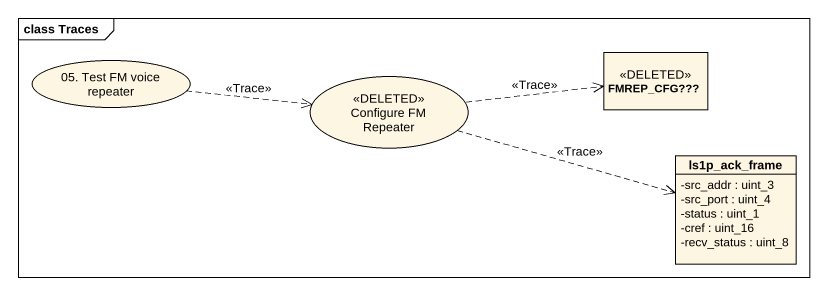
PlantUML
@startuml
mainframe class Traces
allowmixing
hide circle
hide empty members
skinparam classAttributeIconSize 0
usecase "05. Test FM voice repeater" as u05_Test_FM_voice_repeater
class "FMREP_CFG???" as FMREP_CFG <<DELETED>>
usecase "Configure FM Repeater" as Configure_FM_Repeater <<DELETED>>
class ls1p_ack_frame {
  -src_addr : uint_3
  -src_port : uint_4
  -status : uint_1
  -cref : uint_16
  -recv_status : uint_8
}
u05_Test_FM_voice_repeater .right.> Configure_FM_Repeater : <<Trace>>
Configure_FM_Repeater .right.> FMREP_CFG : <<Trace>>
Configure_FM_Repeater .right.> ls1p_ack_frame : <<Trace>>
@enduml
